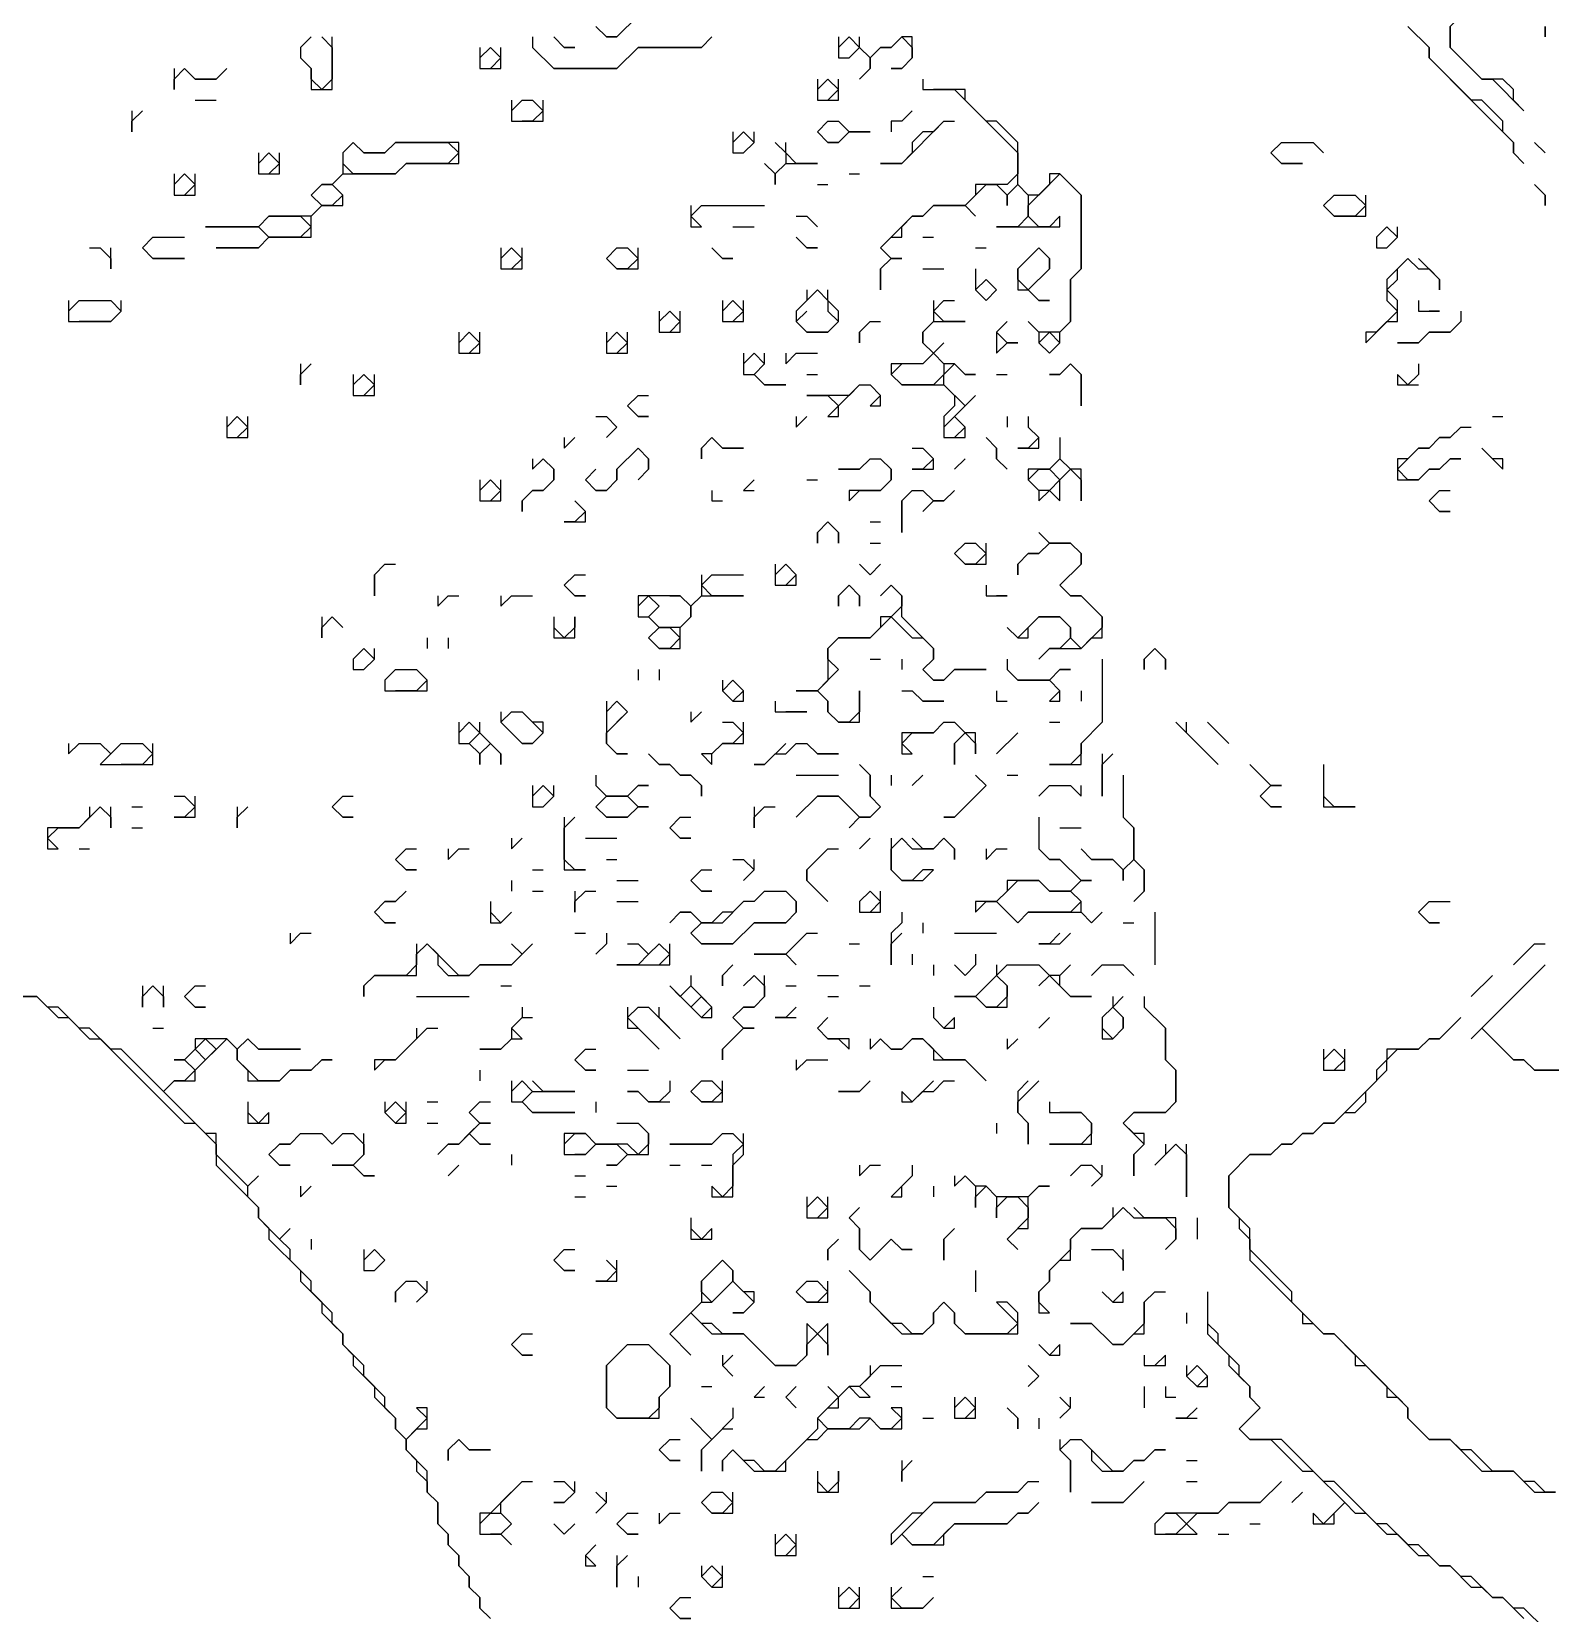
# Model space of a CAD drawing. Header units: metres. Extents: x 0 to 599, y 1 to 800.
# Drawn here: x 220.5 to 364.5, y 165.5 to 315.5 of the extents above; entities that cross this region are included whole.
import ezdxf

# ---------------------------------------------------------------- set-up
doc = ezdxf.new("R2010")
doc.units = ezdxf.units.M

msp = doc.modelspace()

# ---------------------------------------------------------------- linework, layer by layer
for points in [[(356, 323), (356, 322), (358, 320), (358, 319), (355, 316), (355, 314), (358, 311), (359, 311), (362, 308), (361, 309), (361, 310), (360, 311), (358, 311), (355, 314), (355, 316), (357, 318), (358, 318), (358, 321), (357, 321), (356, 322), (357, 323), (358, 323)], [(278, 317), (276, 315), (275, 315), (274, 316)], [(274, 316), (275, 315), (276, 315), (278, 317)], [(247, 315), (246, 314), (246, 313), (247, 312), (247, 310), (249, 310), (249, 315)], [(248, 315), (249, 314), (249, 311), (248, 310), (247, 311), (247, 312), (246, 313)], [(268, 315), (268, 314), (270, 312), (276, 312), (278, 314), (284, 314), (285, 315), (284, 314), (278, 314), (276, 312), (270, 312), (268, 314)], [(270, 315), (271, 314), (272, 314), (271, 314)], [(297, 315), (297, 313), (298, 313), (299, 314), (300, 313), (300, 312), (299, 311), (300, 312), (300, 313), (301, 314), (302, 314), (303, 315), (304, 314), (304, 313), (303, 312), (302, 312), (303, 312), (304, 313), (304, 315), (303, 315), (302, 314), (301, 314), (300, 313), (299, 314), (299, 315)], [(297, 314), (298, 315), (299, 314), (298, 313)], [(351, 316), (353, 314), (353, 313), (361, 305), (361, 304), (362, 303), (361, 304), (361, 305), (360, 306), (360, 307), (358, 309), (357, 309), (353, 313), (353, 314), (351, 316)], [(364, 316), (364, 315), (364, 316)], [(263, 314), (263, 312), (265, 312), (265, 314)], [(263, 313), (264, 314), (265, 313), (264, 312)], [(234, 312), (234, 310), (234, 311), (235, 312), (236, 311), (238, 311), (239, 312), (238, 311), (236, 311), (235, 312)], [(241, 312)], [(295, 311), (295, 309), (297, 309), (297, 311)], [(295, 310), (296, 311), (297, 310), (296, 309)], [(305, 311), (305, 310), (308, 310), (314, 304), (314, 302), (313, 301), (310, 301), (310, 300), (309, 299), (306, 299), (305, 298), (304, 298), (301, 295), (302, 294), (301, 293), (301, 291), (301, 293), (302, 294), (303, 294), (302, 294), (301, 295), (302, 296), (303, 296), (303, 297), (304, 298), (305, 298), (306, 299), (309, 299), (310, 298), (309, 299), (311, 301), (312, 301), (313, 300), (313, 299), (313, 300), (314, 301), (315, 300), (315, 298), (314, 297), (312, 297), (318, 297), (318, 298), (317, 297), (316, 297), (315, 298), (315, 299), (318, 302), (320, 300), (320, 293), (319, 292), (319, 288), (318, 287), (316, 287), (315, 288), (316, 287), (316, 286), (317, 285), (318, 286), (318, 287), (319, 288), (319, 292), (320, 293), (320, 300), (318, 302), (317, 302), (317, 301), (316, 300), (315, 300), (314, 301), (314, 305), (312, 307), (311, 307), (309, 309), (309, 310), (306, 310)], [(236, 309), (238, 309)], [(240, 310)], [(266, 309), (266, 307), (269, 307), (269, 309)], [(266, 308), (267, 309), (268, 309), (269, 308), (268, 307), (267, 307)], [(230, 308), (230, 306), (230, 307), (231, 308)], [(304, 308), (303, 307), (302, 307), (302, 306)], [(287, 306), (287, 304), (288, 304), (289, 305), (289, 306)], [(287, 305), (288, 306), (289, 305), (288, 304)], [(296, 307), (295, 306), (296, 305), (297, 305), (298, 306), (300, 306), (298, 306), (297, 307)], [(295, 306), (296, 307), (297, 307), (298, 306), (297, 305), (296, 305)], [(307, 307), (306, 306), (305, 306), (304, 305), (304, 304), (303, 303), (301, 303), (303, 303), (307, 307), (308, 307)], [(251, 305), (250, 304), (250, 302), (249, 301), (248, 301), (247, 300), (248, 299), (247, 298), (243, 298), (242, 297), (237, 297), (242, 297), (243, 296), (242, 295), (238, 295), (242, 295), (243, 296), (247, 296), (247, 298), (248, 299), (250, 299), (250, 300), (249, 301), (250, 302), (255, 302), (256, 303), (261, 303), (261, 305), (255, 305), (254, 304), (252, 304)], [(250, 304), (251, 305), (252, 304), (254, 304), (255, 305), (260, 305), (261, 304), (260, 303), (256, 303), (255, 302), (251, 302), (250, 303)], [(291, 305), (292, 304), (292, 303), (291, 302), (290, 303), (291, 302), (291, 301), (291, 302), (292, 303), (295, 303), (293, 303), (292, 304), (292, 305)], [(339, 305), (338, 304), (339, 303), (341, 303), (339, 303), (338, 304), (339, 305), (342, 305), (343, 304), (342, 305)], [(363, 305), (364, 304)], [(242, 304), (242, 302), (244, 302), (244, 304)], [(242, 303), (243, 304), (244, 303), (243, 302)], [(234, 302), (234, 300), (236, 300), (236, 302)], [(234, 301), (235, 302), (236, 301), (235, 300)], [(298, 302), (299, 302)], [(247, 300), (248, 301), (249, 301), (250, 300), (249, 299), (248, 299)], [(295, 301), (296, 301)], [(344, 300), (343, 299), (344, 298), (347, 298), (347, 300)], [(343, 299), (344, 300), (346, 300), (347, 299), (346, 298), (344, 298)], [(363, 301), (364, 300), (364, 299), (364, 300)], [(283, 299), (283, 297), (284, 297), (283, 298), (284, 299), (290, 299)], [(242, 297), (243, 298), (246, 298), (247, 297), (246, 296), (243, 296)], [(287, 297), (289, 297)], [(293, 298), (294, 298), (295, 297), (294, 298)], [(349, 297), (348, 296), (348, 295), (349, 295), (350, 296), (350, 297)], [(348, 296), (349, 297), (350, 296), (349, 295)], [(232, 296), (231, 295), (232, 294), (235, 294), (232, 294), (231, 295), (232, 296), (235, 296)], [(293, 296), (294, 295), (295, 295), (294, 295)], [(305, 296), (306, 296)], [(226, 295), (227, 295), (228, 294), (228, 293), (228, 295)], [(265, 295), (265, 293), (267, 293), (267, 295)], [(265, 294), (266, 295), (267, 294), (266, 293)], [(276, 295), (275, 294), (276, 293), (278, 293), (278, 295)], [(275, 294), (276, 295), (277, 295), (278, 294), (277, 293), (276, 293)], [(285, 295), (286, 294), (287, 294), (286, 294)], [(308, 295)], [(310, 295), (311, 295)], [(316, 295), (314, 293), (314, 291), (315, 291), (316, 290), (317, 290), (316, 290), (315, 291), (317, 293), (317, 294)], [(316, 295), (317, 294), (317, 293), (315, 291), (314, 292), (314, 293)], [(351, 294), (349, 292), (349, 290), (350, 289), (348, 287), (347, 287), (347, 286), (349, 288), (350, 288), (350, 290), (349, 291), (350, 292), (350, 293), (351, 294), (352, 293), (353, 293), (354, 292), (354, 291), (354, 292), (352, 294)], [(226, 293)], [(305, 293), (307, 293)], [(310, 293), (310, 291), (311, 290), (312, 291)], [(294, 291), (294, 290), (293, 289), (293, 288), (294, 287), (296, 287), (297, 288), (297, 289), (296, 290), (296, 291)], [(294, 290), (295, 291), (296, 290), (296, 289), (297, 288), (296, 287), (294, 287), (293, 288), (294, 289)], [(310, 291), (311, 292), (312, 291), (311, 290)], [(224, 290), (224, 288), (228, 288), (229, 289), (229, 290)], [(224, 289), (225, 290), (228, 290), (229, 289), (228, 288), (225, 288)], [(286, 290), (286, 288), (288, 288), (288, 290)], [(286, 289), (287, 290), (288, 289), (287, 288)], [(306, 290), (306, 288), (305, 287), (305, 286), (306, 285), (305, 284), (302, 284), (302, 283), (303, 282), (307, 282), (308, 281), (308, 280), (307, 279), (307, 277), (309, 277), (309, 278), (308, 279), (310, 281), (309, 280), (307, 282), (307, 283), (308, 284), (309, 283), (310, 283), (309, 283), (308, 284), (307, 284), (306, 285), (307, 286), (306, 285), (305, 286), (305, 287), (306, 288), (309, 288), (307, 288), (306, 289), (307, 290), (308, 290)], [(352, 290), (352, 289), (354, 289), (353, 289)], [(280, 289), (280, 287), (282, 287), (282, 289)], [(280, 288), (281, 289), (282, 288), (281, 287)], [(300, 288), (299, 287), (299, 286), (299, 287), (300, 288), (301, 288)], [(313, 288), (312, 287), (312, 285), (313, 286), (314, 286), (313, 286), (312, 287)], [(356, 289), (356, 288), (355, 287), (353, 287), (352, 286), (350, 286), (352, 286), (353, 287), (355, 287), (356, 288)], [(261, 287), (261, 285), (263, 285), (263, 287)], [(261, 286), (262, 287), (263, 286), (262, 285)], [(275, 287), (275, 285), (277, 285), (277, 287)], [(275, 286), (276, 287), (277, 286), (276, 285)], [(316, 286), (317, 287), (318, 286), (317, 285)], [(288, 285), (288, 283), (289, 283), (290, 282), (292, 282), (290, 282), (289, 283), (290, 284), (290, 285)], [(288, 284), (289, 285), (290, 284), (289, 283)], [(292, 285), (292, 284), (293, 285), (295, 285)], [(305, 284), (306, 285), (307, 284), (307, 283), (306, 282), (303, 282), (302, 283), (303, 284)], [(320, 286)], [(246, 284), (246, 282), (246, 283), (247, 284)], [(319, 284), (318, 283), (317, 283), (318, 283), (319, 284), (320, 283), (320, 280), (320, 283)], [(352, 284), (352, 283), (351, 282), (350, 283), (350, 282), (352, 282)], [(251, 283), (251, 281), (253, 281), (253, 283)], [(251, 282), (252, 283), (253, 282), (252, 281)], [(294, 283), (295, 283)], [(299, 282), (298, 281), (294, 281), (296, 281), (297, 280), (296, 279), (297, 279), (297, 280), (299, 282), (300, 282), (301, 281), (300, 280), (301, 280), (301, 281), (300, 282)], [(312, 283), (313, 283)], [(278, 281), (277, 280), (278, 279), (279, 279), (278, 279), (277, 280), (278, 281), (279, 281)], [(282, 281)], [(316, 281)], [(239, 279), (239, 277), (241, 277), (241, 279)], [(239, 278), (240, 279), (241, 278), (240, 277)], [(274, 279), (275, 279), (276, 278), (275, 277), (276, 278), (275, 279)], [(290, 280)], [(293, 279), (293, 278), (294, 279)], [(307, 278), (308, 279), (309, 278), (308, 277)], [(313, 279), (313, 278)], [(315, 279), (315, 278), (316, 277), (315, 276), (314, 276), (316, 276), (316, 277), (315, 278)], [(317, 279)], [(359, 279), (360, 279)], [(291, 278)], [(356, 278), (355, 277), (354, 277), (353, 276), (352, 276), (351, 275), (350, 275), (350, 273), (352, 273), (353, 274), (354, 274), (355, 275), (356, 275), (355, 275), (354, 274), (353, 274), (352, 273), (351, 273), (350, 274), (352, 276), (353, 276), (354, 277), (355, 277), (356, 278), (357, 278)], [(271, 277), (271, 276), (272, 277)], [(278, 276), (276, 274), (276, 273), (275, 272), (274, 272), (273, 273), (274, 274), (273, 273), (274, 272), (275, 272), (276, 273), (276, 274), (278, 276), (279, 275), (279, 274), (278, 273), (279, 274), (279, 275)], [(285, 277), (284, 276), (284, 275), (284, 276), (285, 277), (286, 276), (288, 276), (286, 276)], [(304, 276), (305, 276), (306, 275), (305, 274), (304, 274), (306, 274), (306, 275), (305, 276)], [(311, 277), (312, 276), (312, 275), (313, 274), (312, 275), (312, 276)], [(318, 277), (318, 275), (317, 274), (315, 274), (315, 273), (316, 272), (316, 271), (317, 272), (318, 271), (318, 273), (319, 274), (320, 273), (320, 271), (320, 274), (319, 274), (318, 275)], [(358, 276), (360, 274), (360, 275), (359, 275)], [(360, 277)], [(268, 275), (268, 274), (269, 275), (270, 274), (270, 273), (269, 272), (268, 272), (267, 271), (267, 270), (267, 271), (268, 272), (269, 272), (270, 273), (270, 274), (269, 275)], [(300, 275), (299, 274), (297, 274), (299, 274), (300, 275), (301, 275), (302, 274), (302, 273), (301, 272), (298, 272), (298, 271), (299, 272), (301, 272), (302, 273), (302, 274), (301, 275)], [(309, 275), (308, 274)], [(263, 273), (263, 271), (265, 271), (265, 273)], [(263, 272), (264, 273), (265, 272), (264, 271)], [(287, 274)], [(289, 273), (288, 272), (289, 272)], [(294, 273), (295, 273)], [(315, 273), (316, 274), (317, 274), (318, 273), (317, 272), (316, 272)], [(358, 273)], [(280, 272)], [(282, 272)], [(285, 272), (285, 271), (286, 271)], [(304, 272), (303, 271), (303, 268), (303, 271), (304, 272), (305, 272), (306, 271), (305, 270), (306, 271), (307, 271), (308, 272), (307, 271), (306, 271), (305, 272)], [(354, 272), (353, 271), (354, 270), (355, 270), (354, 270), (353, 271), (354, 272), (355, 272)], [(269, 270)], [(272, 271), (273, 270), (272, 269), (271, 269), (273, 269), (273, 270)], [(278, 270)], [(280, 270)], [(295, 271)], [(296, 269), (295, 268), (295, 267), (295, 268), (296, 269), (297, 268), (297, 267), (297, 268)], [(300, 269), (301, 269)], [(300, 267), (301, 267)], [(305, 268)], [(309, 267), (308, 266), (309, 265), (311, 265), (311, 267)], [(308, 266), (309, 267), (310, 267), (311, 266), (310, 265), (309, 265)], [(316, 268), (317, 267), (316, 266), (315, 266), (314, 265), (314, 264), (314, 265), (315, 266), (316, 266), (317, 267), (319, 267), (320, 266), (320, 265), (318, 263), (319, 262), (320, 262), (322, 260), (322, 259), (320, 257), (319, 258), (319, 259), (318, 260), (316, 260), (314, 258), (313, 259), (314, 258), (315, 258), (315, 259), (316, 260), (318, 260), (319, 259), (319, 258), (318, 257), (317, 257), (316, 256), (317, 257), (320, 257), (321, 258), (322, 258), (322, 260), (320, 262), (319, 262), (318, 263), (320, 265), (320, 266), (319, 267), (317, 267)], [(254, 265), (253, 264), (253, 262), (253, 264), (254, 265), (255, 265)], [(272, 264), (271, 263), (272, 262), (273, 262), (272, 262), (271, 263), (272, 264), (273, 264)], [(284, 264), (284, 262), (283, 261), (282, 262), (278, 262), (278, 260), (279, 260), (280, 259), (279, 258), (280, 257), (282, 257), (282, 259), (283, 260), (283, 261), (284, 262), (288, 262), (285, 262), (284, 263), (285, 264), (288, 264)], [(291, 265), (291, 263), (293, 263), (293, 264), (292, 265)], [(291, 264), (292, 265), (293, 264), (292, 263)], [(299, 265), (300, 264), (301, 265), (300, 264)], [(316, 264)], [(255, 263)], [(302, 263), (301, 262), (302, 263), (303, 262), (303, 261), (302, 260), (301, 260), (301, 259), (300, 258), (297, 258), (296, 257), (296, 254), (295, 253), (293, 253), (295, 253), (296, 252), (296, 251), (297, 250), (299, 250), (299, 253), (299, 251), (298, 250), (297, 250), (296, 251), (296, 252), (295, 253), (297, 255), (296, 256), (296, 257), (297, 258), (300, 258), (302, 260), (304, 258), (305, 258), (306, 257), (306, 256), (305, 255), (306, 254), (307, 254), (308, 255), (311, 255), (308, 255), (307, 254), (306, 254), (305, 255), (306, 256), (306, 257), (303, 260), (303, 262)], [(298, 263), (297, 262), (297, 261), (297, 262), (298, 263), (299, 262), (299, 261), (299, 262)], [(311, 263), (311, 262), (313, 262), (312, 262)], [(259, 262), (259, 261), (260, 262), (261, 262)], [(265, 262), (265, 261), (266, 262), (268, 262)], [(278, 261), (279, 262), (280, 261), (279, 260)], [(281, 262), (282, 262), (283, 261), (283, 260), (282, 259), (280, 259), (279, 260)], [(248, 260), (248, 258), (248, 259), (249, 260), (250, 259), (249, 260)], [(270, 260), (270, 258), (272, 258), (272, 260), (272, 259), (271, 258), (270, 259)], [(258, 258), (258, 257)], [(260, 258), (260, 257)], [(279, 258), (280, 259), (281, 259), (282, 258), (281, 257), (280, 257)], [(311, 259)], [(252, 257), (251, 256), (251, 255), (252, 255), (253, 256), (253, 257)], [(251, 256), (252, 257), (253, 256), (252, 255)], [(311, 257)], [(327, 257), (326, 256), (326, 255), (326, 256), (327, 257), (328, 256), (328, 255), (328, 256)], [(255, 255), (254, 254), (254, 253), (258, 253), (258, 254), (257, 255)], [(254, 254), (255, 255), (257, 255), (258, 254), (257, 253), (255, 253)], [(278, 255), (278, 254)], [(280, 255), (280, 254)], [(290, 256)], [(292, 256)], [(300, 256), (301, 256)], [(303, 256), (303, 255)], [(313, 256), (313, 255), (314, 254), (317, 254), (318, 253), (317, 252), (318, 252), (318, 253), (317, 254), (318, 255), (319, 255), (318, 255), (317, 254), (314, 254), (313, 255)], [(322, 256), (322, 250), (320, 248), (320, 247), (319, 246), (317, 246), (320, 246), (320, 248), (322, 250)], [(286, 254), (286, 253), (287, 252), (288, 252), (288, 253), (287, 254)], [(286, 253), (287, 254), (288, 253), (287, 252)], [(275, 252), (275, 248), (276, 247), (277, 247), (276, 247), (275, 248), (275, 249), (277, 251), (276, 252)], [(275, 251), (276, 252), (277, 251), (276, 250)], [(291, 252), (291, 251), (294, 251), (292, 251)], [(303, 253), (304, 253), (305, 252), (307, 252), (305, 252), (304, 253)], [(310, 253)], [(312, 253), (312, 252), (313, 252)], [(320, 253), (320, 252)], [(328, 252)], [(331, 252)], [(265, 251), (265, 250), (267, 248), (268, 248), (269, 249), (269, 250), (268, 250), (267, 251)], [(265, 250), (266, 251), (267, 251), (269, 249), (268, 248), (267, 248)], [(283, 251), (283, 250), (284, 251)], [(310, 251)], [(261, 250), (261, 248), (262, 248), (263, 247), (263, 246), (263, 247), (264, 248), (265, 247), (265, 246), (265, 247), (263, 249), (263, 250)], [(261, 249), (262, 250), (263, 249), (262, 248)], [(262, 248), (263, 249), (264, 248), (263, 247)], [(272, 249)], [(279, 249)], [(281, 249)], [(286, 250), (287, 250), (288, 249), (287, 248), (286, 248), (285, 247), (284, 247), (285, 246), (285, 247), (286, 248), (288, 248), (288, 250)], [(307, 250), (306, 249), (303, 249), (303, 247), (304, 247), (303, 248), (304, 249), (306, 249), (307, 250), (308, 250), (309, 249), (308, 248), (308, 246), (308, 248), (309, 249), (310, 248), (310, 247), (310, 249), (309, 249), (308, 250)], [(314, 249), (312, 247)], [(317, 250), (318, 250)], [(329, 250), (333, 246), (330, 249), (330, 250)], [(332, 250), (334, 248)], [(224, 248), (224, 247), (225, 248), (227, 248), (228, 247), (227, 246), (232, 246), (232, 248)], [(228, 247), (229, 248), (231, 248), (232, 247), (231, 246), (229, 246)], [(292, 248), (290, 246), (289, 246), (290, 246), (291, 247), (292, 247), (293, 248), (294, 248), (295, 247), (297, 247), (295, 247), (294, 248)], [(300, 248)], [(270, 247)], [(279, 247), (280, 246), (281, 246), (282, 245), (283, 245), (284, 244), (284, 243), (284, 244), (283, 245), (282, 245), (281, 246), (280, 246)], [(299, 246), (300, 245), (300, 243), (301, 242), (300, 241), (299, 241), (297, 243), (295, 243), (293, 241), (295, 243), (297, 243), (299, 241), (298, 240), (299, 241), (300, 241), (301, 242), (300, 243), (300, 245)], [(322, 247), (322, 243), (322, 246), (323, 247)], [(336, 246), (338, 244), (337, 243), (338, 242), (339, 242), (338, 242), (337, 243), (338, 244), (339, 244), (338, 244)], [(343, 246), (343, 242), (346, 242), (344, 242), (343, 243)], [(345, 246)], [(274, 245), (274, 244), (275, 243), (274, 242), (275, 241), (277, 241), (278, 242), (279, 242), (278, 242), (277, 243), (278, 244), (279, 244), (278, 244), (277, 243), (275, 243), (274, 244)], [(276, 245)], [(293, 245), (297, 245)], [(302, 245), (302, 244)], [(305, 245), (304, 244)], [(310, 245), (311, 244), (308, 241), (307, 241), (308, 241), (311, 244)], [(313, 245), (314, 245)], [(324, 245), (324, 241), (325, 240), (325, 237), (324, 236), (323, 237), (321, 237), (320, 238), (321, 237), (323, 237), (324, 236), (324, 235), (324, 236), (325, 237), (326, 236), (326, 234), (325, 233), (326, 234), (326, 236), (325, 237), (325, 240), (324, 241)], [(234, 243), (235, 243), (236, 242), (235, 241), (234, 241), (236, 241), (236, 243)], [(250, 243), (249, 242), (250, 241), (251, 241), (250, 241), (249, 242), (250, 243), (251, 243)], [(268, 244), (268, 242), (269, 242), (270, 243), (270, 244)], [(268, 243), (269, 244), (270, 243), (269, 242)], [(274, 242), (275, 243), (277, 243), (278, 242), (277, 241), (275, 241)], [(286, 244)], [(288, 244)], [(290, 244)], [(306, 243)], [(314, 243)], [(317, 244), (316, 243), (317, 244), (319, 244), (320, 243), (320, 244)], [(335, 244)], [(345, 244)], [(226, 242), (226, 241), (225, 240), (222, 240), (222, 238), (223, 238), (222, 239), (223, 240), (225, 240), (227, 242), (228, 241), (228, 240), (228, 242)], [(230, 242), (231, 242)], [(240, 242), (240, 240), (240, 241), (241, 242)], [(289, 242), (289, 240), (289, 241), (290, 242), (291, 242)], [(230, 240), (231, 240)], [(242, 240)], [(271, 241), (271, 236), (273, 236), (272, 236), (271, 237), (271, 240), (272, 241)], [(282, 241), (281, 240), (282, 239), (283, 239), (282, 239), (281, 240), (282, 241), (283, 241)], [(291, 240)], [(296, 241)], [(316, 241), (316, 238), (317, 237), (318, 237), (320, 235), (319, 234), (317, 234), (316, 235), (313, 235), (313, 234), (312, 233), (310, 233), (310, 232), (311, 233), (312, 233), (314, 231), (315, 232), (320, 232), (321, 231), (322, 232), (321, 231), (320, 232), (320, 233), (319, 234), (320, 235), (321, 235), (320, 235), (318, 237), (317, 237), (316, 238)], [(310, 240)], [(312, 240)], [(318, 240), (320, 240)], [(233, 239)], [(235, 239)], [(266, 239), (266, 238), (267, 239)], [(273, 239), (276, 239)], [(279, 239)], [(293, 239)], [(300, 239), (299, 238)], [(302, 239), (302, 236), (303, 235), (305, 235), (306, 236), (305, 236), (304, 235), (303, 235), (302, 236), (302, 238), (303, 239), (304, 238), (306, 238), (307, 239), (308, 238), (308, 237), (308, 238), (307, 239), (306, 238), (305, 238), (304, 239)], [(225, 238), (226, 238)], [(256, 238), (255, 237), (256, 236), (257, 236), (256, 236), (255, 237), (256, 238), (257, 238)], [(260, 238), (260, 237), (261, 238), (262, 238)], [(275, 237), (276, 237)], [(287, 237), (288, 237), (289, 236), (288, 235), (289, 236), (289, 237)], [(296, 238), (294, 236), (294, 235), (296, 233), (294, 235), (294, 236), (296, 238), (297, 238)], [(311, 238), (311, 237), (312, 238), (313, 238)], [(268, 236), (269, 236)], [(284, 236), (283, 235), (284, 234), (285, 234), (284, 234), (283, 235), (284, 236), (285, 236)], [(297, 236)], [(256, 234), (255, 233), (254, 233), (253, 232), (254, 231), (255, 231), (254, 231), (253, 232), (254, 233), (255, 233)], [(266, 235), (266, 234)], [(268, 234), (269, 234)], [(272, 234), (272, 232), (272, 233), (273, 234), (274, 234)], [(276, 235), (278, 235)], [(290, 234), (289, 233), (288, 233), (287, 232), (286, 232), (285, 231), (284, 231), (283, 232), (282, 232), (281, 231), (282, 232), (283, 232), (284, 231), (283, 230), (284, 229), (287, 229), (289, 231), (292, 231), (293, 232), (293, 233), (292, 234)], [(289, 233), (290, 234), (292, 234), (293, 233), (293, 232), (292, 231), (289, 231), (287, 229), (284, 229), (283, 230), (284, 231), (286, 231), (288, 233)], [(300, 234), (299, 233), (299, 232), (301, 232), (301, 234)], [(299, 233), (300, 234), (301, 233), (300, 232)], [(313, 234), (314, 235), (316, 235), (317, 234), (319, 234), (320, 233), (319, 232), (315, 232), (314, 231), (313, 232)], [(264, 233), (264, 231), (265, 231), (266, 232), (265, 231), (264, 232)], [(276, 233), (278, 233)], [(353, 233), (352, 232), (353, 231), (354, 231), (353, 231), (352, 232), (353, 233), (355, 233)], [(241, 231)], [(303, 232), (303, 231), (302, 230), (302, 227), (302, 229), (303, 230)], [(305, 231), (305, 230)], [(324, 231), (325, 231)], [(327, 232), (327, 227)], [(357, 232)], [(245, 230), (245, 229), (246, 230), (247, 230)], [(272, 230), (273, 230)], [(275, 230), (275, 229), (274, 228), (275, 229)], [(294, 230), (292, 228), (289, 228), (292, 228), (293, 227), (292, 228), (294, 230), (295, 230)], [(308, 230), (312, 230)], [(318, 230), (317, 229), (316, 229), (318, 229), (319, 230)], [(257, 229), (257, 227), (256, 226), (253, 226), (252, 225), (252, 224), (252, 225), (253, 226), (257, 226), (257, 228), (258, 229), (259, 228), (259, 227), (260, 226), (262, 226), (263, 227), (266, 227), (268, 229), (267, 228), (266, 229), (267, 228), (266, 227), (263, 227), (262, 226), (261, 226), (258, 229)], [(277, 229), (278, 229), (279, 228), (278, 227), (276, 227), (281, 227), (281, 229)], [(279, 228), (280, 229), (281, 228), (280, 227)], [(298, 229), (299, 229)], [(304, 228), (304, 227)], [(310, 228), (310, 227), (309, 226), (308, 227), (309, 226), (310, 227)], [(314, 229)], [(322, 229)], [(363, 229), (361, 227), (363, 229), (364, 229)], [(287, 227), (286, 226), (286, 225), (286, 226)], [(306, 227), (306, 226)], [(312, 227), (312, 226), (310, 224), (308, 224), (310, 224), (311, 223), (313, 223), (313, 225), (312, 226), (313, 227), (316, 227), (317, 226), (316, 225), (317, 226), (319, 224), (321, 224), (319, 224), (318, 225), (318, 226), (319, 227), (318, 226), (317, 226), (316, 227)], [(322, 227), (321, 226), (322, 227), (324, 227), (325, 226), (324, 227)], [(364, 227), (357, 220), (358, 221), (361, 218), (362, 218), (363, 217), (366, 217)], [(231, 225), (231, 223), (231, 224), (232, 225), (233, 224), (233, 223), (233, 225)], [(236, 225), (235, 224), (236, 223), (237, 223), (236, 223), (235, 224), (236, 225), (237, 225)], [(265, 225), (266, 225)], [(283, 226), (283, 225), (282, 224), (281, 225), (284, 222), (285, 222), (285, 223), (283, 225)], [(282, 224), (283, 225), (284, 224), (283, 223)], [(289, 226), (288, 225), (289, 226), (290, 225), (290, 224), (289, 223), (288, 223), (287, 222), (288, 221), (286, 219), (286, 218), (286, 219), (288, 221), (289, 221), (288, 221), (287, 222), (288, 223), (289, 223), (290, 224), (290, 226)], [(292, 225), (293, 225)], [(295, 226), (297, 226)], [(299, 225), (300, 225)], [(312, 226), (313, 225), (313, 224), (312, 223), (311, 223), (310, 224)], [(359, 226), (357, 224)], [(219, 224), (221, 224), (223, 222), (224, 222), (226, 220), (227, 220), (235, 212), (236, 212), (238, 210), (238, 208), (242, 204), (242, 203), (243, 202), (243, 201), (246, 198), (246, 197), (248, 195), (248, 194), (250, 192), (250, 191), (251, 190), (251, 189), (253, 187), (253, 186), (255, 184), (255, 183), (256, 182), (256, 181), (257, 180), (257, 179), (258, 178), (258, 177), (259, 176), (259, 174), (260, 173), (260, 172), (261, 171), (261, 170), (262, 169), (262, 168), (263, 167), (263, 166), (264, 165)], [(264, 165), (263, 166), (263, 167), (262, 168), (262, 169), (261, 170), (261, 171), (260, 172), (260, 173), (259, 174), (259, 176), (258, 177), (258, 179), (256, 181), (256, 182), (257, 183), (258, 183), (258, 185), (257, 185), (258, 184), (256, 182), (255, 183), (255, 184), (254, 185), (254, 186), (252, 188), (252, 189), (250, 191), (250, 192), (249, 193), (249, 194), (247, 196), (247, 197), (245, 199), (245, 200), (244, 201), (245, 202), (244, 201), (242, 203), (242, 204), (241, 205), (241, 206), (242, 207), (241, 206), (238, 209), (238, 211), (237, 211), (233, 215), (234, 216), (236, 216), (236, 217), (239, 220), (240, 219), (240, 218), (241, 217), (241, 216), (244, 216), (245, 217), (247, 217), (248, 218), (249, 218), (248, 218), (247, 217), (245, 217), (244, 216), (242, 216), (240, 218), (240, 219), (241, 220), (242, 219), (246, 219), (242, 219), (241, 220), (240, 219), (239, 220), (236, 220), (236, 219), (235, 218), (234, 218), (235, 218), (236, 217), (235, 216), (234, 216), (233, 215), (229, 219), (228, 219), (226, 221), (225, 221), (223, 223), (222, 223), (221, 224), (219, 224)], [(257, 224), (262, 224)], [(283, 223), (284, 224), (285, 223), (284, 222)], [(296, 224), (297, 224)], [(323, 224), (323, 223), (322, 222), (322, 220), (323, 220), (324, 221), (324, 222), (323, 223), (324, 224)], [(326, 224), (326, 223), (328, 221), (328, 218), (329, 217), (329, 214), (328, 213), (325, 213), (324, 212), (326, 210), (325, 209), (325, 207), (325, 209), (326, 210), (326, 211), (325, 211), (324, 212), (325, 213), (328, 213), (329, 214), (329, 217), (328, 218), (328, 221), (326, 223)], [(267, 223), (267, 222), (266, 221), (266, 220), (265, 219), (263, 219), (265, 219), (266, 220), (267, 220), (266, 221), (267, 222), (268, 222)], [(264, 223)], [(277, 223), (277, 221), (278, 221), (280, 219), (277, 222), (278, 223), (279, 223), (282, 220), (280, 222), (280, 223)], [(293, 223), (292, 222), (291, 222), (293, 222)], [(296, 222), (295, 221), (296, 220), (297, 220), (298, 219), (298, 220), (296, 220), (295, 221)], [(301, 222)], [(306, 223), (306, 222), (307, 221), (308, 221), (308, 222), (307, 221), (306, 222)], [(315, 223)], [(317, 222), (316, 221)], [(322, 222), (323, 223), (324, 222), (324, 221), (323, 220), (322, 221)], [(356, 222), (354, 220), (353, 220), (352, 219), (349, 219), (349, 218), (348, 217), (348, 216), (344, 212), (343, 212), (342, 211), (341, 211), (340, 210), (339, 210), (338, 209), (336, 209), (334, 207), (334, 204), (335, 203), (335, 202), (336, 201), (336, 199), (341, 194), (341, 193), (342, 193), (343, 192), (344, 192), (346, 190), (346, 189), (347, 189), (349, 187), (349, 186), (350, 186), (351, 185), (351, 184), (353, 182), (355, 182), (358, 179), (361, 179), (363, 177), (365, 177)], [(230, 221)], [(232, 221), (233, 221)], [(248, 221)], [(257, 221), (257, 220), (255, 218), (253, 218), (253, 217), (254, 218), (255, 218), (258, 221), (259, 221)], [(261, 221)], [(320, 221)], [(366, 217), (363, 217), (362, 218), (361, 218), (358, 221)], [(235, 218), (236, 219), (237, 218), (236, 217)], [(236, 219), (237, 220), (238, 219), (237, 218)], [(269, 220)], [(273, 219), (272, 218), (273, 217), (274, 217), (273, 217), (272, 218), (273, 219), (274, 219)], [(300, 220), (300, 219), (301, 220), (302, 219), (303, 219), (304, 220), (305, 220), (306, 219), (306, 218), (309, 218), (311, 216), (309, 218), (307, 218), (305, 220), (304, 220), (303, 219), (302, 219), (301, 220)], [(313, 220), (313, 219), (314, 220)], [(365, 177), (364, 177), (363, 178), (362, 178), (361, 179), (359, 179), (357, 181), (356, 181), (355, 182), (353, 182), (351, 184), (351, 185), (344, 192), (343, 192), (340, 195), (340, 196), (336, 200), (336, 202), (334, 204), (334, 207), (336, 209), (338, 209), (339, 210), (340, 210), (341, 211), (342, 211), (343, 212), (344, 212), (345, 213), (346, 213), (347, 214), (347, 215), (349, 217), (349, 218), (350, 219), (352, 219), (353, 220), (354, 220)], [(343, 219), (343, 217), (345, 217), (345, 219)], [(343, 218), (344, 219), (345, 218), (344, 217)], [(282, 218)], [(288, 218)], [(293, 218), (293, 217), (294, 218), (296, 218)], [(263, 217), (263, 216)], [(266, 216), (266, 214), (267, 214), (268, 213), (272, 213), (268, 213), (267, 214), (268, 215), (272, 215), (269, 215), (268, 216)], [(266, 215), (267, 216), (268, 215), (267, 214)], [(277, 217), (279, 217)], [(281, 216), (281, 215), (280, 214), (279, 214), (278, 215), (277, 215), (278, 215), (279, 214), (281, 214)], [(284, 216), (283, 215), (284, 214), (286, 214), (286, 216)], [(283, 215), (284, 216), (285, 216), (286, 215), (285, 214), (284, 214)], [(295, 216)], [(300, 216), (299, 215), (297, 215), (299, 215)], [(306, 216), (304, 214), (303, 215), (303, 214), (304, 214), (305, 215), (306, 215), (307, 216), (308, 216)], [(315, 216), (314, 215), (314, 213), (315, 212), (315, 210), (315, 212), (314, 213), (314, 214), (316, 216)], [(241, 214), (241, 212), (243, 212), (243, 213), (242, 212), (241, 213)], [(254, 214), (254, 213), (255, 212), (256, 212), (256, 214)], [(254, 213), (255, 214), (256, 213), (255, 212)], [(258, 214), (259, 214)], [(263, 214), (262, 213), (263, 212), (261, 210), (260, 210), (259, 209), (260, 210), (261, 210), (262, 211), (263, 210), (264, 210), (263, 210), (262, 211), (263, 212), (264, 212), (263, 212), (262, 213), (263, 214), (264, 214)], [(274, 214), (274, 213)], [(308, 213)], [(317, 214), (317, 213), (320, 213), (321, 212), (321, 211), (320, 210), (317, 210), (321, 210), (321, 212), (320, 213), (318, 213)], [(258, 212), (259, 212)], [(276, 212), (278, 212), (279, 211), (279, 210), (278, 209), (277, 210), (274, 210), (273, 211), (271, 211), (271, 209), (273, 209), (274, 210), (276, 210), (277, 209), (276, 208), (275, 208), (276, 208), (277, 209), (279, 209), (279, 211), (278, 212)], [(306, 212)], [(312, 212), (312, 211)], [(246, 211), (245, 210), (244, 210), (243, 209), (244, 208), (245, 208), (244, 208), (243, 209), (244, 210), (245, 210), (246, 211), (248, 211), (249, 210), (250, 211), (251, 211), (252, 210), (252, 209), (251, 208), (249, 208), (251, 208), (252, 207), (253, 207), (252, 207), (251, 208), (252, 209), (252, 211)], [(267, 211)], [(271, 210), (272, 211), (273, 211), (274, 210), (273, 209), (272, 209)], [(286, 211), (285, 210), (281, 210), (285, 210), (286, 211), (287, 211), (288, 210), (287, 209), (287, 206), (286, 205), (285, 206), (285, 205), (287, 205), (287, 208), (288, 209), (288, 211)], [(310, 211)], [(328, 210), (328, 209), (327, 208), (329, 210), (330, 209), (330, 205), (330, 210)], [(247, 209)], [(266, 209), (266, 208)], [(258, 207)], [(261, 208), (260, 207)], [(264, 208)], [(268, 208)], [(272, 207), (273, 207)], [(281, 208), (282, 208)], [(284, 208), (285, 208)], [(299, 208), (299, 207), (300, 208), (301, 208)], [(304, 208), (304, 207), (302, 205), (303, 205), (303, 206), (304, 207)], [(306, 208)], [(308, 207), (308, 206), (309, 207), (310, 206), (310, 204), (310, 205), (311, 206), (312, 205), (312, 203), (312, 204), (313, 205), (314, 205), (315, 204), (315, 203), (313, 201), (314, 200), (313, 201), (314, 202), (315, 202), (315, 205), (316, 206), (317, 206), (316, 206), (315, 205), (312, 205), (311, 206), (310, 206), (309, 207)], [(320, 208), (319, 207), (320, 208), (321, 208), (322, 207), (321, 206), (322, 207), (322, 208)], [(244, 206)], [(246, 206), (246, 205), (247, 206)], [(250, 206)], [(266, 206)], [(268, 206)], [(275, 206), (276, 206)], [(306, 206), (306, 205)], [(244, 204)], [(248, 204)], [(272, 205), (273, 205)], [(294, 205), (294, 203), (296, 203), (296, 205)], [(294, 204), (295, 205), (296, 204), (295, 203)], [(299, 204), (298, 203), (299, 202), (299, 200), (300, 199), (302, 201), (303, 200), (304, 200), (303, 200), (302, 201), (300, 199), (299, 200), (299, 202), (298, 203)], [(323, 204), (323, 203), (322, 202), (320, 202), (319, 201), (319, 200), (317, 198), (317, 197), (316, 196), (316, 194), (317, 194), (316, 195), (316, 196), (317, 197), (317, 198), (318, 199), (319, 199), (319, 201), (320, 202), (322, 202), (324, 204), (325, 203), (328, 203), (329, 202), (329, 201), (328, 200), (329, 201), (329, 203), (326, 203), (325, 204)], [(283, 203), (283, 201), (285, 201), (285, 202), (284, 201), (283, 202)], [(331, 203), (331, 201)], [(247, 201), (247, 200)], [(297, 201), (296, 200), (296, 199), (296, 200)], [(308, 202), (307, 201), (307, 199), (307, 201)], [(310, 202)], [(252, 200), (252, 198), (253, 198), (254, 199), (253, 200)], [(252, 199), (253, 200), (254, 199), (253, 198)], [(271, 200), (270, 199), (271, 198), (272, 198), (271, 198), (270, 199), (271, 200), (272, 200)], [(309, 200)], [(311, 200)], [(321, 200), (323, 200), (324, 199), (324, 198), (324, 200)], [(275, 199), (276, 198), (275, 197), (274, 197), (276, 197), (276, 199)], [(286, 199), (284, 197), (284, 195), (281, 192), (283, 190), (281, 192), (283, 194), (285, 192), (288, 192), (291, 189), (293, 189), (294, 190), (294, 191), (295, 192), (296, 191), (296, 190), (296, 193), (295, 192), (294, 193), (294, 190), (293, 189), (291, 189), (288, 192), (286, 192), (285, 193), (284, 193), (283, 194), (284, 195), (285, 195), (287, 197), (289, 195), (288, 194), (287, 194), (288, 194), (289, 195), (289, 196), (288, 196), (287, 197), (287, 198)], [(286, 199), (287, 198), (287, 197), (285, 195), (284, 196), (284, 197)], [(298, 198), (300, 196), (300, 195), (303, 192), (305, 192), (306, 193), (306, 194), (307, 195), (308, 194), (308, 193), (309, 192), (314, 192), (314, 194), (313, 195), (312, 195), (314, 193), (313, 192), (309, 192), (308, 193), (308, 194), (307, 195), (306, 194), (306, 193), (305, 192), (304, 192), (303, 193), (302, 193), (300, 195), (300, 196)], [(310, 198), (310, 196)], [(313, 198)], [(322, 198)], [(327, 198)], [(329, 198)], [(256, 197), (255, 196), (255, 195), (255, 196), (256, 197), (257, 197), (258, 196), (257, 195), (258, 196), (258, 197)], [(294, 197), (293, 196), (294, 195), (296, 195), (296, 197)], [(293, 196), (294, 197), (295, 197), (296, 196), (295, 195), (294, 195)], [(319, 197)], [(327, 196), (326, 195), (326, 193), (324, 191), (323, 191), (321, 193), (319, 193), (321, 193), (323, 191), (324, 191), (325, 192), (326, 192), (326, 195), (327, 196), (328, 196)], [(319, 195)], [(322, 196), (323, 195), (324, 195), (324, 196), (323, 195)], [(330, 196)], [(332, 196), (332, 192), (334, 190), (334, 189), (336, 187), (336, 186), (337, 185), (335, 183), (336, 182), (338, 182), (341, 179), (342, 179), (345, 176), (343, 174), (342, 175), (342, 174), (344, 174), (344, 175), (345, 176), (346, 175), (347, 175), (349, 173), (350, 173), (352, 171), (353, 171), (354, 170), (355, 170), (357, 168), (358, 168), (359, 167), (360, 167), (362, 165)], [(298, 194)], [(330, 194), (330, 193)], [(267, 192), (266, 191), (267, 190), (268, 190), (267, 190), (266, 191), (267, 192), (268, 192)], [(328, 193)], [(364, 164), (362, 166), (361, 166), (360, 167), (359, 167), (357, 169), (356, 169), (355, 170), (354, 170), (352, 172), (351, 172), (349, 174), (348, 174), (344, 178), (343, 178), (339, 182), (336, 182), (335, 183), (337, 185), (336, 186), (336, 187), (335, 188), (335, 189), (333, 191), (333, 192), (332, 193)], [(277, 191), (275, 189), (275, 185), (276, 184), (280, 184), (280, 186), (281, 187), (281, 189), (279, 191)], [(277, 191), (279, 191), (281, 189), (281, 187), (280, 186), (280, 185), (279, 184), (276, 184), (275, 185), (275, 189)], [(307, 191)], [(316, 191), (317, 190), (318, 190), (318, 191), (317, 190)], [(286, 190), (286, 189), (287, 188), (286, 189), (287, 190)], [(300, 189), (300, 188), (299, 187), (298, 187), (297, 186), (296, 187), (297, 186), (295, 184), (295, 183), (291, 179), (290, 179), (289, 180), (288, 180), (287, 181), (286, 180), (286, 179), (286, 180), (287, 181), (289, 179), (292, 179), (292, 180), (294, 182), (295, 182), (296, 183), (299, 183), (300, 184), (301, 183), (303, 183), (303, 185), (302, 185), (303, 184), (302, 183), (301, 183), (300, 184), (299, 184), (298, 183), (296, 183), (295, 184), (296, 185), (297, 185), (297, 186), (298, 187), (299, 186), (300, 186), (299, 187), (301, 189), (303, 189)], [(315, 189), (316, 188), (315, 187), (316, 188)], [(326, 190), (326, 189), (328, 189), (328, 190), (327, 189)], [(330, 189), (330, 188), (331, 187), (332, 187), (332, 188), (331, 189)], [(330, 188), (331, 189), (332, 188), (331, 187)], [(310, 188)], [(284, 187), (285, 187)], [(290, 187), (289, 186), (290, 186)], [(293, 187), (292, 186), (293, 185), (292, 186)], [(302, 187), (303, 187)], [(308, 186), (308, 184), (310, 184), (310, 186)], [(308, 185), (309, 186), (310, 185), (309, 184)], [(318, 186), (319, 185), (318, 184), (319, 185), (319, 186)], [(326, 187), (326, 185)], [(328, 187), (328, 186), (329, 186)], [(287, 185), (287, 184), (285, 182), (283, 184), (285, 182), (284, 181), (284, 179), (284, 181), (286, 183), (287, 183)], [(313, 185), (314, 184), (314, 183), (314, 184)], [(331, 185), (330, 184), (329, 184), (331, 184)], [(305, 184), (306, 184)], [(316, 184), (316, 183)], [(261, 182), (260, 181), (260, 180), (260, 181), (261, 182), (262, 181), (264, 181), (262, 181)], [(281, 182), (280, 181), (281, 180), (282, 180), (281, 180), (280, 181), (281, 182), (282, 182)], [(318, 182), (318, 181), (319, 180), (319, 177), (319, 180), (318, 181), (319, 182), (320, 182), (321, 181), (321, 180), (322, 179), (324, 179), (325, 180), (326, 180), (327, 181), (328, 181), (327, 181), (326, 180), (325, 180), (324, 179), (323, 179), (320, 182)], [(303, 180), (303, 178), (303, 179), (304, 180)], [(330, 180), (331, 180)], [(264, 179)], [(295, 179), (295, 177), (297, 177), (297, 179), (297, 178), (296, 177), (295, 178)], [(267, 178), (264, 175), (263, 175), (263, 173), (265, 173), (266, 172), (265, 173), (266, 174), (265, 175), (265, 176), (267, 178), (268, 178)], [(270, 178), (271, 178), (272, 177), (271, 176), (270, 176), (271, 176), (272, 177), (272, 178)], [(274, 177), (275, 176), (274, 175), (275, 176), (275, 177)], [(285, 177), (284, 176), (285, 175), (287, 175), (287, 177)], [(284, 176), (285, 177), (286, 177), (287, 176), (286, 175), (285, 175)], [(315, 178), (314, 177), (311, 177), (310, 176), (306, 176), (305, 175), (304, 175), (302, 173), (302, 172), (303, 173), (304, 172), (307, 172), (307, 173), (308, 174), (313, 174), (314, 175), (315, 175), (316, 176), (315, 175), (314, 175), (313, 174), (308, 174), (306, 172), (304, 172), (303, 173), (306, 176), (310, 176), (311, 177), (314, 177), (315, 178), (316, 178)], [(326, 178), (324, 176), (321, 176), (324, 176)], [(339, 178), (337, 176), (334, 176), (333, 175), (328, 175), (327, 174), (327, 173), (331, 173), (330, 174), (331, 175), (333, 175), (334, 176), (337, 176)], [(330, 178), (331, 178)], [(341, 177), (340, 176)], [(268, 176)], [(263, 174), (264, 175), (265, 175), (266, 174), (265, 173), (264, 173)], [(270, 174), (271, 173), (272, 174), (271, 173)], [(277, 175), (276, 174), (277, 173), (278, 173), (277, 173), (276, 174), (277, 175), (278, 175)], [(280, 175), (280, 174), (281, 175), (282, 175)], [(327, 174), (328, 175), (329, 175), (330, 174), (329, 173), (328, 173)], [(336, 174), (337, 174)], [(268, 173)], [(291, 173), (291, 171), (293, 171), (293, 173)], [(291, 172), (292, 173), (293, 172), (292, 171)], [(333, 173), (334, 173)], [(274, 172), (273, 171), (273, 170), (274, 170), (273, 171)], [(276, 171), (276, 168), (276, 170), (277, 171)], [(284, 170), (284, 169), (285, 168), (286, 168), (286, 170)], [(284, 169), (285, 170), (286, 169), (285, 168)], [(278, 169), (278, 168)], [(297, 168), (297, 166), (299, 166), (299, 168)], [(297, 167), (298, 168), (299, 167), (298, 166)], [(302, 168), (302, 166), (305, 166), (306, 167), (305, 166), (303, 166), (302, 167), (303, 168)], [(305, 169), (306, 169)], [(282, 167), (281, 166), (282, 165), (283, 165), (282, 165), (281, 166), (282, 167), (283, 167)]]:
    msp.add_lwpolyline(points)

doc.saveas('drawing.dxf')
